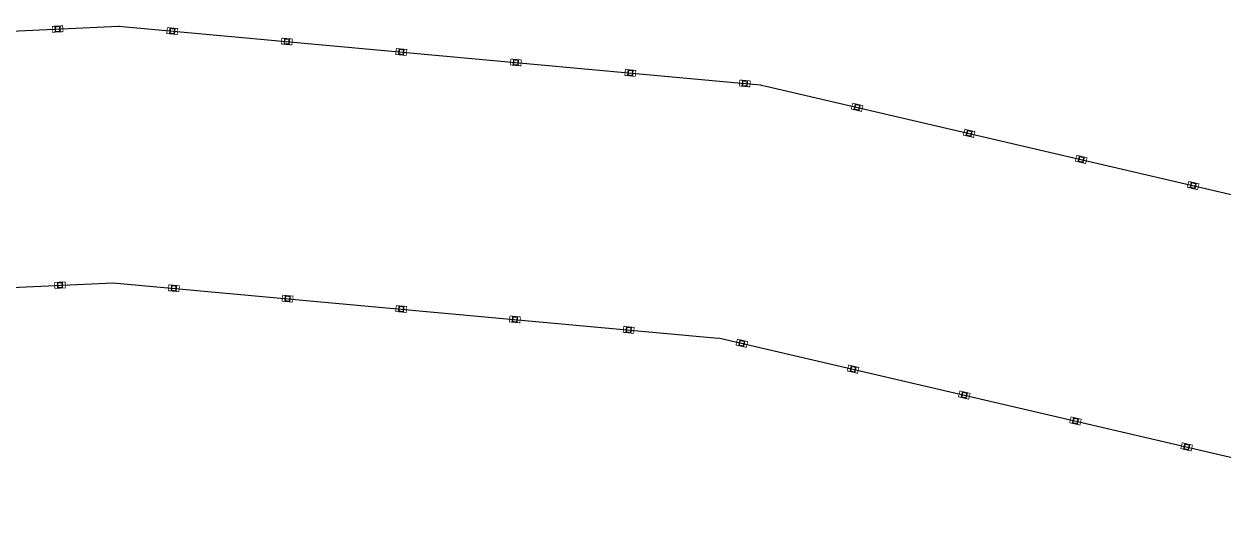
# Model space of a CAD drawing. Extents: x 15372 to 116961, y 24572 to 128109.
# Drawn here: x 58735 to 74675, y 84709 to 91456 of the extents above; entities that cross this region are included whole.
import ezdxf

# ---------------------------------------------------------------- set-up
doc = ezdxf.new("R2010")
doc.units = 0
doc.header["$LTSCALE"] = 1000
doc.header["$MEASUREMENT"] = 0
doc.layers.add('栏杆基座', color=214, linetype='Continuous')
doc.layers.add('连接端梁', color=130, linetype='Continuous')

# ---------------------------------------------------------------- blocks, each defined once
blk = doc.blocks.new('栏杆立柱底座')
at = {"layer": '栏杆基座', "color": 6}
for points, const_width in [([(-48, 65), (-31, -74), (48, -65), (31, 74)], 10), ([(-38, 26), (-31, -34), (38, -26), (31, 34)], 20)]:
    blk.add_lwpolyline(points, close=True, dxfattribs=dict(at, const_width=const_width))
blk = doc.blocks.new('*U774')
at = {"color": 0, "rotation": 263.0813751958696}
blk.add_blockref('栏杆立柱底座', (0, 0), dxfattribs=at)
blk = doc.blocks.new('*U775')
at = {"color": 0, "linetype": 'ByBlock', "lineweight": -2, "transparency": 16777216}
for p, rotation in [((-37123, 42839), 2.654117458129459), ((-35599, 42812), 354.7752517630668), ((-34078, 42673), 354.7752517630668), ((-32557, 42534), 354.7752517630668), ((-31036, 42395), 354.7752517630668), ((-29515, 42256), 354.7752517630668), ((-27994, 42116), 354.7759998897241), ((-26502, 41799), 346.8978819011303), ((-25014, 41453), 346.8978819011303), ((-23526, 41107), 346.8978819011303), ((-22039, 40760), 346.8978819011303)]:
    blk.add_blockref('*U774', p, dxfattribs=dict(at, rotation=rotation))
blk = doc.blocks.new('*U776')
at = {"color": 0, "rotation": 263.0813751958694}
blk.add_blockref('栏杆立柱底座', (0, 0), dxfattribs=at)
blk = doc.blocks.new('*U777')
at = {"color": 0, "linetype": 'ByBlock', "lineweight": -2, "transparency": 16777216}
for p, rotation in [((-37091, 39437), 2.654117458126712), ((-35579, 39396), 354.775251763068), ((-34068, 39258), 354.775251763068), ((-32558, 39120), 354.775251763068), ((-31048, 38982), 354.775251763068), ((-29537, 38843), 354.775251763068), ((-28034, 38665), 346.8978819011248), ((-26556, 38321), 346.8978819011248), ((-25079, 37977), 346.8978819011248), ((-23602, 37633), 346.8978819011248), ((-22125, 37289), 346.8978819011248)]:
    blk.add_blockref('*U776', p, dxfattribs=dict(at, rotation=rotation))

msp = doc.modelspace()

# ---------------------------------------------------------------- linework, layer by layer
at = {"layer": '连接端梁', "color": 0}
for points in [[(51538.12, 91035.21), (59992.12, 91427.11), (60001.57, 91426.95), (60088.72, 91418.98), (68214.81, 90675.91), (68516.64, 90648.31), (68525.82, 90646.18), (68611.19, 90626.97), (76558.76, 88777.21), (76853.96, 88708.5), (76862.99, 88705.73), (84563.71, 85752.75), (84846.7, 85644.23), (84854.97, 85639.68), (92183.2, 81600.85), (92318.19, 81526.45), (92322.71, 81517.93), (91767.64, 75423.45), (91760.22, 75342.05), (91755.88, 75338.43)], [(31389.09, 77124.17), (30918.76, 81000.22), (36200.95, 83609.77), (43811.8, 86142.99), (43882.14, 86166.4), (51764.78, 87631.89), (51837.67, 87645.44), (59920.81, 88020.15), (67905.2, 87290.04), (67978.65, 87283.32), (75788.03, 85465.72), (75859.81, 85449.01), (83346.36, 82578.16), (83410.69, 82553.49), (88735.66, 79618.72), (88388.85, 75810.78)]]:
    msp.add_lwpolyline(points, dxfattribs=at)

# ---------------------------------------------------------------- block references
for name in ['*U775', '*U777']:
    msp.add_blockref(name, (96303.97, 48550.71))

doc.saveas('drawing.dxf')
